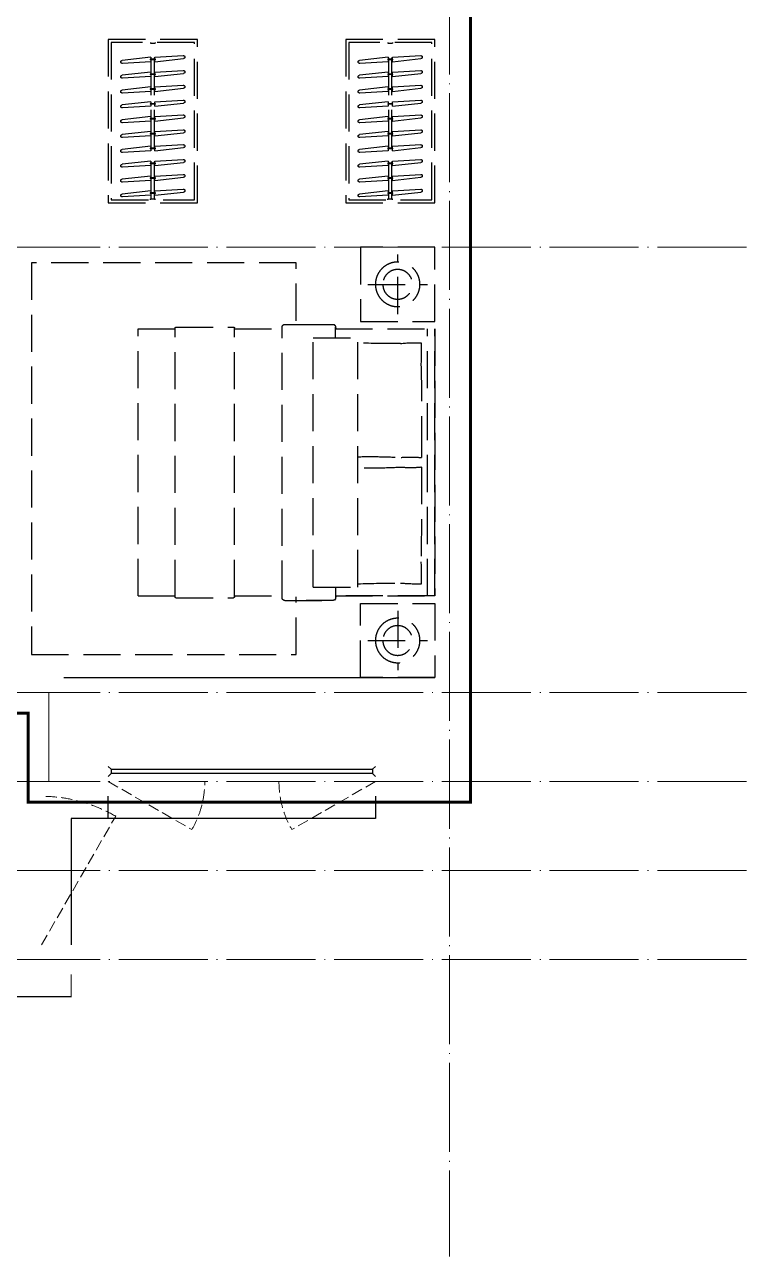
# Model space of a CAD drawing. Extents: x -518115 to 389031, y -231062 to 1628073.
# Drawn here: x 60453 to 65317, y -178635 to -170335 of the extents above; entities that cross this region are included whole.
import ezdxf

# ---------------------------------------------------------------- set-up
doc = ezdxf.new("R2010")
doc.units = 0
doc.header["$LTSCALE"] = 1000
doc.header["$MEASUREMENT"] = 0
for name, pattern in [('A户型$0$DASH', [0.35, 0.25, -0.1]), ('DASH', [0.35, 0.25, -0.1]), ('DOTE', [2.42, 2, -0.2, 0.02, -0.2])]:
    doc.linetypes.add(name, pattern=pattern)
for name, color, linetype in [('3-栏杆1', 135, 'Continuous'), ('3.5方案汇报，与郭总、侯月琴确定户型_t8$0$2020.03.04 -1安徽标准化洋房户型(UA）_t8_t8$0$看线', 154, 'Continuous'), ('5fur', 250, 'Continuous'), ('看线', 251, 'Continuous')]:
    doc.layers.add(name, color=color, linetype=linetype)
doc.layers.add('DOTE', color=19, linetype='DOTE', lineweight=9)
doc.layers.add('WINDOW', color=144, linetype='Continuous', lineweight=15)

# ---------------------------------------------------------------- blocks, each defined once
blk = doc.blocks.new('GDGDGDSDA')
at = {"layer": 'DOTE', "linetype": 'DOTE', "ltscale": 0.3}
for p, q in [((469334.8, 376108.3), (469334.8, 359558.3)), ((471334.8, 366358.3), (417334.8, 366358.3)), ((471334.8, 363358.3), (417334.8, 363358.3)), ((466634.8, 363358.3), (466634.8, 362758.3)), ((471334.8, 362758.3), (417334.8, 362758.3)), ((471334.8, 362158.3), (417334.8, 362158.3)), ((471334.8, 361558.3), (417334.8, 361558.3))]:
    blk.add_line(p, q, dxfattribs=at)
blk = doc.blocks.new('FGDGDGRDGRRD')
at = {"layer": '5fur', "linetype": 'A户型$0$DASH'}
for p, q in [((419434.8, 366358.3), (419934.8, 366358.3)), ((419434.8, 365858.3), (419434.8, 366358.3)), ((419684.8, 365908.3), (419684.8, 366308.3)), ((419934.8, 366358.3), (419934.8, 365858.3)), ((420368.9, 365863.3), (420368.9, 366253.6)), ((420368.9, 366253.6), (422152.9, 366253.6)), ((422152.9, 366253.6), (422152.9, 363613.5)), ((419884.8, 366108.3), (419484.8, 366108.3)), ((419934.8, 365858.3), (419434.8, 365858.3)), ((419434.8, 365808.3, 0), (419434.8, 364008.3)), ((419434.8, 364008.3), (419434.8, 365808.3, 0)), ((420103.7, 365808.3, 0), (419434.8, 365808.3)), ((419484.8, 364008.3, 0), (419484.8, 365808.3, 0)), ((420104.6, 365825.9, 0), (420102.2, 365808.3, 0)), ((420103.7, 365748.3, 0), (420103.7, 365820.3, 0)), ((420106.6, 365832, 0), (420104.6, 365825.9, 0)), ((420113.2, 365836.9, 0), (420106.6, 365832, 0)), ((420121.7, 365838.3, 0), (420113.2, 365836.9, 0)), ((420302.6, 365838.3, 0), (420121.7, 365838.3, 0)), ((420445.7, 365838.3, 0), (420121.7, 365838.3, 0)), ((420463.7, 363996.3, 0), (420463.7, 365820.3, 0)), ((420784.8, 365808.3, 0), (420463.7, 365808.3, 0)), ((420784.8, 364002.3, 0), (420784.8, 365814.3, 0)), ((421178.8, 365820.3, 0), (420790.8, 365820.3, 0)), ((421184.8, 364002.3, 0), (421184.8, 365814.3, 0)), ((421434.8, 365808.3, 0), (421184.8, 365808.3, 0)), ((421434.8, 364008.3, 0), (421434.8, 365808.3, 0)), ((419953.7, 364068.3, 0), (419953.7, 365748.3, 0)), ((420253.7, 365748.3, 0), (419953.7, 365748.3, 0)), ((420253.7, 364068.3, 0), (420253.7, 365748.3, 0)), ((420253.7, 364068.3, 0), (419953.7, 364068.3, 0)), ((420103.7, 364068.3, 0), (420103.7, 363996.3, 0)), ((419434.8, 364008.3), (420102.3, 364008.3, 0)), ((420103.7, 364008.3, 0), (419434.8, 364008.3)), ((419934.8, 363958.3), (419434.8, 363958.3)), ((419434.8, 363958.3), (419434.8, 363458.3)), ((419934.8, 363458.3), (419934.8, 363958.3)), ((420102.3, 364008.3, 0), (420103.7, 363989.4, 0)), ((420103.7, 363989.4, 0), (420111.3, 363980.7, 0)), ((420111.3, 363980.7, 0), (420121.7, 363978.3, 0)), ((420121.7, 363978.3, 0), (420302.6, 363978.3, 0)), ((420445.7, 363978.3, 0), (420121.7, 363978.3, 0)), ((420302.6, 363978.3, 0), (420302.6, 363978.3, 0)), ((420368.9, 363613.5), (420368.9, 364003.3)), ((420784.8, 364008.3, 0), (420463.7, 364008.3, 0)), ((421178.8, 363996.3, 0), (420790.8, 363996.3, 0)), ((421434.8, 364008.3, 0), (421184.8, 364008.3, 0)), ((419684.8, 363908.3), (419684.8, 363508.3)), ((419884.8, 363708.3), (419484.8, 363708.3)), ((422152.9, 363613.5), (420368.9, 363613.5)), ((419434.8, 363458.3), (419934.8, 363458.3))]:
    blk.add_line(p, q, dxfattribs=at)
for centre, radius in [((419684.8, 366108.3), 150), ((419684.8, 366108.3), 100), ((419684.8, 363708.3), 150), ((419684.8, 363708.3), 100)]:
    blk.add_circle(centre, radius, dxfattribs=at)
for centre, radius, start, end in [((420121.7, 365820.3, 0), 18, 90, 180), ((420445.7, 365820.3, 0), 18, 0, 90), ((420790.8, 365814.3, 0), 6, 90, 180), ((421178.8, 365814.3, 0), 6, 0, 90), ((421458.5, 365647.9, 0), 1932.2, 178.02978, 182.4617), ((419559, 364561.5, 0), 1153.3, 84.6984, 91.56817), ((419747, 371327.9, 0), 5618.6, 269.16935, 272.10874), ((426651.3, 365324.7, 0), 7127.4, 178.02553, 181.06782), ((457242, 365061.5, 0), 37717.1, 179.80183, 180.18357), ((442429.1, 364673.3, 0), 22905.3, 179.49277, 181.10137), ((419598.8, 365533.7, 0), 661.8, 263.58024, 275.42276), ((419598.8, 364283, 0), 661.8, 84.57724, 96.39291), ((419867.3, 361236.2, 0), 3711.3, 88.69421, 93.18221), ((419867.3, 368580.5, 0), 3711.3, 266.81779, 271.30579), ((421458.5, 364155.4, 0), 1932.2, 177.5383, 181.97022), ((419559, 365241.8, 0), 1153.3, 268.43183, 275.3016), ((419747, 358475.5, 0), 5618.6, 87.89126, 90.83065), ((420121.7, 363996.3, 0), 18, 180, 270), ((420445.7, 363996.3, 0), 18, 270, 0), ((420790.8, 364002.3, 0), 6, 180, 270), ((421178.8, 364002.3, 0), 6, 270, 0)]:
    blk.add_arc(centre, radius, start, end, dxfattribs=at)
at = {"linetype": 'A户型$0$DASH'}
for points in [[(420034.8, 366658.6), (419434.8, 366658.6), (419434.8, 367758.3), (420034.8, 367758.3)], [(421634.8, 366658.6), (421034.8, 366658.6), (421034.8, 367758.3), (421634.8, 367758.3)]]:
    blk.add_wipeout(points, dxfattribs=at).dxf.layer = '5fur'
at = {"layer": '5fur', "linetype": 'A户型$0$DASH'}
for p, q in [((419719.6, 367738.3), (419719.6, 367733.3)), ((419724.6, 366683.6), (419724.6, 367733.3)), ((419745.1, 366683.6), (419745.1, 367733.3)), ((419750.1, 367738.3), (419750.1, 367733.3)), ((421319.6, 367738.3), (421319.6, 367733.3)), ((421324.6, 366683.6), (421324.6, 367733.3)), ((421345.1, 366683.6), (421345.1, 367733.3)), ((421350.1, 367738.3), (421350.1, 367733.3)), ((419720.5, 367608.3), (419527.8, 367629.6)), ((419720.5, 367638.3), (419529.4, 367649.5)), ((419717.5, 367621.3), (419717.5, 367625.3)), ((419717.5, 367625.3), (419752.1, 367625.3)), ((419717.5, 367621.3), (419752.1, 367621.3)), ((419720.5, 367625.3), (419720.5, 367638.3)), ((419720.5, 367608.3), (419720.5, 367621.3)), ((419749.1, 367638.3), (419749.1, 367625.3)), ((419749.1, 367638.3), (419941.8, 367617)), ((419749.1, 367621.3), (419749.1, 367608.3)), ((419749.1, 367608.3), (419940.3, 367597.1)), ((419752.1, 367625.3), (419752.1, 367621.3)), ((421320.5, 367608.3), (421127.8, 367629.6)), ((421320.5, 367638.3), (421129.4, 367649.5)), ((421317.5, 367621.3), (421317.5, 367625.3)), ((421317.5, 367625.3), (421352.1, 367625.3)), ((421317.5, 367621.3), (421352.1, 367621.3)), ((421320.5, 367625.3), (421320.5, 367638.3)), ((421320.5, 367608.3), (421320.5, 367621.3)), ((421349.1, 367638.3), (421349.1, 367625.3)), ((421349.1, 367638.3), (421541.8, 367617)), ((421349.1, 367621.3), (421349.1, 367608.3)), ((421349.1, 367608.3), (421540.3, 367597.1)), ((421352.1, 367625.3), (421352.1, 367621.3)), ((419720.5, 367508.3), (419527.8, 367529.6)), ((419720.5, 367538.3), (419529.4, 367549.5)), ((419717.5, 367521.3), (419717.5, 367525.3)), ((419717.5, 367525.3), (419752.1, 367525.3)), ((419720.5, 367525.3), (419720.5, 367538.3)), ((419749.1, 367538.3), (419749.1, 367525.3)), ((419749.1, 367538.3), (419941.8, 367517)), ((419752.1, 367525.3), (419752.1, 367521.3)), ((421320.5, 367508.3), (421127.8, 367529.6)), ((421320.5, 367538.3), (421129.4, 367549.5)), ((421317.5, 367521.3), (421317.5, 367525.3)), ((421317.5, 367525.3), (421352.1, 367525.3)), ((421320.5, 367525.3), (421320.5, 367538.3)), ((421349.1, 367538.3), (421349.1, 367525.3)), ((421349.1, 367538.3), (421541.8, 367517)), ((421352.1, 367525.3), (421352.1, 367521.3)), ((419720.5, 367438.3), (419529.4, 367449.5)), ((419717.5, 367521.3), (419752.1, 367521.3)), ((419720.5, 367508.3), (419720.5, 367521.3)), ((419749.1, 367521.3), (419749.1, 367508.3)), ((419749.1, 367508.3), (419940.3, 367497.1)), ((421320.5, 367438.3), (421129.4, 367449.5)), ((421317.5, 367521.3), (421352.1, 367521.3)), ((421320.5, 367508.3), (421320.5, 367521.3)), ((421349.1, 367521.3), (421349.1, 367508.3)), ((421349.1, 367508.3), (421540.3, 367497.1)), ((419720.5, 367408.3), (419527.8, 367429.6)), ((419717.5, 367421.3), (419717.5, 367425.3)), ((419717.5, 367425.3), (419752.1, 367425.3)), ((419717.5, 367421.3), (419752.1, 367421.3)), ((419720.5, 367425.3), (419720.5, 367438.3)), ((419720.5, 367408.3), (419720.5, 367421.3)), ((419749.1, 367438.3), (419749.1, 367425.3)), ((419749.1, 367438.3), (419941.8, 367417)), ((419749.1, 367421.3), (419749.1, 367408.3)), ((419749.1, 367408.3), (419940.3, 367397.1)), ((419752.1, 367425.3), (419752.1, 367421.3)), ((421320.5, 367408.3), (421127.8, 367429.6)), ((421317.5, 367421.3), (421317.5, 367425.3)), ((421317.5, 367425.3), (421352.1, 367425.3)), ((421317.5, 367421.3), (421352.1, 367421.3)), ((421320.5, 367425.3), (421320.5, 367438.3)), ((421320.5, 367408.3), (421320.5, 367421.3)), ((421349.1, 367438.3), (421349.1, 367425.3)), ((421349.1, 367438.3), (421541.8, 367417)), ((421349.1, 367421.3), (421349.1, 367408.3)), ((421349.1, 367408.3), (421540.3, 367397.1)), ((421352.1, 367425.3), (421352.1, 367421.3)), ((419720.5, 367308.3), (419527.8, 367329.6)), ((419720.5, 367338.3), (419529.4, 367349.5)), ((419717.5, 367321.3), (419717.5, 367325.3)), ((419717.5, 367325.3), (419752.1, 367325.3)), ((419717.5, 367321.3), (419752.1, 367321.3)), ((419720.5, 367325.3), (419720.5, 367338.3)), ((419720.5, 367308.3), (419720.5, 367321.3)), ((419749.1, 367338.3), (419749.1, 367325.3)), ((419749.1, 367338.3), (419941.8, 367317)), ((419749.1, 367321.3), (419749.1, 367308.3)), ((419749.1, 367308.3), (419940.3, 367297.1)), ((419752.1, 367325.3), (419752.1, 367321.3)), ((421320.5, 367308.3), (421127.8, 367329.6)), ((421320.5, 367338.3), (421129.4, 367349.5)), ((421317.5, 367321.3), (421317.5, 367325.3)), ((421317.5, 367325.3), (421352.1, 367325.3)), ((421317.5, 367321.3), (421352.1, 367321.3)), ((421320.5, 367325.3), (421320.5, 367338.3)), ((421320.5, 367308.3), (421320.5, 367321.3)), ((421349.1, 367338.3), (421349.1, 367325.3)), ((421349.1, 367338.3), (421541.8, 367317)), ((421349.1, 367321.3), (421349.1, 367308.3)), ((421349.1, 367308.3), (421540.3, 367297.1)), ((421352.1, 367325.3), (421352.1, 367321.3)), ((419720.5, 367208.3), (419527.8, 367229.6)), ((419720.5, 367238.3), (419529.4, 367249.5)), ((419717.5, 367221.3), (419717.5, 367225.3)), ((419717.5, 367225.3), (419752.1, 367225.3)), ((419717.5, 367221.3), (419752.1, 367221.3)), ((419720.5, 367225.3), (419720.5, 367238.3)), ((419720.5, 367208.3), (419720.5, 367221.3)), ((419749.1, 367238.3), (419749.1, 367225.3)), ((419749.1, 367238.3), (419941.8, 367217)), ((419749.1, 367221.3), (419749.1, 367208.3)), ((419749.1, 367208.3), (419940.3, 367197.1)), ((419752.1, 367225.3), (419752.1, 367221.3)), ((421320.5, 367208.3), (421127.8, 367229.6)), ((421320.5, 367238.3), (421129.4, 367249.5)), ((421317.5, 367221.3), (421317.5, 367225.3)), ((421317.5, 367225.3), (421352.1, 367225.3)), ((421317.5, 367221.3), (421352.1, 367221.3)), ((421320.5, 367225.3), (421320.5, 367238.3)), ((421320.5, 367208.3), (421320.5, 367221.3)), ((421349.1, 367238.3), (421349.1, 367225.3)), ((421349.1, 367238.3), (421541.8, 367217)), ((421349.1, 367221.3), (421349.1, 367208.3)), ((421349.1, 367208.3), (421540.3, 367197.1)), ((421352.1, 367225.3), (421352.1, 367221.3)), ((419720.5, 367108.3), (419527.8, 367129.6)), ((419720.5, 367138.3), (419529.4, 367149.5)), ((419717.5, 367121.3), (419717.5, 367125.3)), ((419717.5, 367125.3), (419752.1, 367125.3)), ((419717.5, 367121.3), (419752.1, 367121.3)), ((419720.5, 367125.3), (419720.5, 367138.3)), ((419720.5, 367108.3), (419720.5, 367121.3)), ((419749.1, 367138.3), (419749.1, 367125.3)), ((419749.1, 367138.3), (419941.8, 367117)), ((419749.1, 367121.3), (419749.1, 367108.3)), ((419752.1, 367125.3), (419752.1, 367121.3)), ((421320.5, 367108.3), (421127.8, 367129.6)), ((421320.5, 367138.3), (421129.4, 367149.5)), ((421317.5, 367121.3), (421317.5, 367125.3)), ((421317.5, 367125.3), (421352.1, 367125.3)), ((421317.5, 367121.3), (421352.1, 367121.3)), ((421320.5, 367125.3), (421320.5, 367138.3)), ((421320.5, 367108.3), (421320.5, 367121.3)), ((421349.1, 367138.3), (421349.1, 367125.3)), ((421349.1, 367138.3), (421541.8, 367117)), ((421349.1, 367121.3), (421349.1, 367108.3)), ((421352.1, 367125.3), (421352.1, 367121.3)), ((419720.5, 367008.3), (419527.8, 367029.6)), ((419720.5, 367038.3), (419529.4, 367049.5)), ((419720.5, 367025.3), (419720.5, 367038.3)), ((419749.1, 367108.3), (419940.3, 367097.1)), ((419749.1, 367038.3), (419749.1, 367025.3)), ((419749.1, 367038.3), (419941.8, 367017)), ((421320.5, 367008.3), (421127.8, 367029.6)), ((421320.5, 367038.3), (421129.4, 367049.5)), ((421320.5, 367025.3), (421320.5, 367038.3)), ((421349.1, 367108.3), (421540.3, 367097.1)), ((421349.1, 367038.3), (421349.1, 367025.3)), ((421349.1, 367038.3), (421541.8, 367017)), ((419720.5, 366938.3), (419529.4, 366949.5)), ((419717.5, 367021.3), (419717.5, 367025.3)), ((419717.5, 367025.3), (419752.1, 367025.3)), ((419717.5, 367021.3), (419752.1, 367021.3)), ((419720.5, 367008.3), (419720.5, 367021.3)), ((419749.1, 367021.3), (419749.1, 367008.3)), ((419749.1, 367008.3), (419940.3, 366997.1)), ((419752.1, 367025.3), (419752.1, 367021.3)), ((421320.5, 366938.3), (421129.4, 366949.5)), ((421317.5, 367021.3), (421317.5, 367025.3)), ((421317.5, 367025.3), (421352.1, 367025.3)), ((421317.5, 367021.3), (421352.1, 367021.3)), ((421320.5, 367008.3), (421320.5, 367021.3)), ((421349.1, 367021.3), (421349.1, 367008.3)), ((421349.1, 367008.3), (421540.3, 366997.1)), ((421352.1, 367025.3), (421352.1, 367021.3)), ((419720.5, 366908.3), (419527.8, 366929.6)), ((419717.5, 366921.3), (419717.5, 366925.3)), ((419717.5, 366925.3), (419752.1, 366925.3)), ((419717.5, 366921.3), (419752.1, 366921.3)), ((419720.5, 366925.3), (419720.5, 366938.3)), ((419720.5, 366908.3), (419720.5, 366921.3)), ((419749.1, 366938.3), (419749.1, 366925.3)), ((419749.1, 366938.3), (419941.8, 366917)), ((419749.1, 366921.3), (419749.1, 366908.3)), ((419749.1, 366908.3), (419940.3, 366897.1)), ((419752.1, 366925.3), (419752.1, 366921.3)), ((421320.5, 366908.3), (421127.8, 366929.6)), ((421317.5, 366921.3), (421317.5, 366925.3)), ((421317.5, 366925.3), (421352.1, 366925.3)), ((421317.5, 366921.3), (421352.1, 366921.3)), ((421320.5, 366925.3), (421320.5, 366938.3)), ((421320.5, 366908.3), (421320.5, 366921.3)), ((421349.1, 366938.3), (421349.1, 366925.3)), ((421349.1, 366938.3), (421541.8, 366917)), ((421349.1, 366921.3), (421349.1, 366908.3)), ((421349.1, 366908.3), (421540.3, 366897.1)), ((421352.1, 366925.3), (421352.1, 366921.3)), ((419720.5, 366808.3), (419527.8, 366829.6)), ((419720.5, 366838.3), (419529.4, 366849.5)), ((419717.5, 366821.3), (419717.5, 366825.3)), ((419717.5, 366825.3), (419752.1, 366825.3)), ((419717.5, 366821.3), (419752.1, 366821.3)), ((419720.5, 366825.3), (419720.5, 366838.3)), ((419720.5, 366808.3), (419720.5, 366821.3)), ((419749.1, 366838.3), (419749.1, 366825.3)), ((419749.1, 366838.3), (419941.8, 366817)), ((419749.1, 366821.3), (419749.1, 366808.3)), ((419749.1, 366808.3), (419940.3, 366797.1)), ((419752.1, 366825.3), (419752.1, 366821.3)), ((421320.5, 366808.3), (421127.8, 366829.6)), ((421320.5, 366838.3), (421129.4, 366849.5)), ((421317.5, 366821.3), (421317.5, 366825.3)), ((421317.5, 366825.3), (421352.1, 366825.3)), ((421317.5, 366821.3), (421352.1, 366821.3)), ((421320.5, 366825.3), (421320.5, 366838.3)), ((421320.5, 366808.3), (421320.5, 366821.3)), ((421349.1, 366838.3), (421349.1, 366825.3)), ((421349.1, 366838.3), (421541.8, 366817)), ((421349.1, 366821.3), (421349.1, 366808.3)), ((421349.1, 366808.3), (421540.3, 366797.1)), ((421352.1, 366825.3), (421352.1, 366821.3)), ((419720.5, 366708.3), (419527.8, 366729.6)), ((419720.5, 366738.3), (419529.4, 366749.5)), ((419717.5, 366721.3), (419717.5, 366725.3)), ((419717.5, 366725.3), (419752.1, 366725.3)), ((419717.5, 366721.3), (419752.1, 366721.3)), ((419720.5, 366725.3), (419720.5, 366738.3)), ((419720.5, 366708.3), (419720.5, 366721.3)), ((419749.1, 366738.3), (419749.1, 366725.3)), ((419749.1, 366738.3), (419941.8, 366717)), ((419749.1, 366721.3), (419749.1, 366708.3)), ((419749.1, 366708.3), (419940.3, 366697.1)), ((419752.1, 366725.3), (419752.1, 366721.3)), ((421320.5, 366708.3), (421127.8, 366729.6)), ((421320.5, 366738.3), (421129.4, 366749.5)), ((421317.5, 366721.3), (421317.5, 366725.3)), ((421317.5, 366725.3), (421352.1, 366725.3)), ((421317.5, 366721.3), (421352.1, 366721.3)), ((421320.5, 366725.3), (421320.5, 366738.3)), ((421320.5, 366708.3), (421320.5, 366721.3)), ((421349.1, 366738.3), (421349.1, 366725.3)), ((421349.1, 366738.3), (421541.8, 366717)), ((421349.1, 366721.3), (421349.1, 366708.3)), ((421349.1, 366708.3), (421540.3, 366697.1)), ((421352.1, 366725.3), (421352.1, 366721.3)), ((419719.6, 366678.6), (419719.6, 366683.6)), ((419750.1, 366678.6), (419750.1, 366683.6)), ((421319.6, 366678.6), (421319.6, 366683.6)), ((421350.1, 366678.6), (421350.1, 366683.6))]:
    blk.add_line(p, q, dxfattribs=at)
for points in [[(419434.8, 366658.6), (419434.8, 367758.3), (420034.8, 367758.3), (420034.8, 366658.6)], [(419454.8, 366678.6), (419454.8, 367738.3), (420014.8, 367738.3), (420014.8, 366678.6)], [(421034.8, 366658.6), (421034.8, 367758.3), (421634.8, 367758.3), (421634.8, 366658.6)], [(421054.8, 366678.6), (421054.8, 367738.3), (421614.8, 367738.3), (421614.8, 366678.6)]]:
    blk.add_lwpolyline(points, close=True, dxfattribs=at)
for points in [[(419750.1, 367733.3), (419719.6, 367733.3)], [(421350.1, 367733.3), (421319.6, 367733.3)], [(419750.1, 366683.6), (419719.6, 366683.6)], [(421350.1, 366683.6), (421319.6, 366683.6)]]:
    blk.add_lwpolyline(points, dxfattribs=at)
for centre, start, end in [((419528.8, 367639.5), 86.96059, 264.28941), ((419940.8, 367607), 266.96059, 84.28941), ((421128.8, 367639.5), 86.96059, 264.28941), ((421540.8, 367607), 266.96059, 84.28941), ((419528.8, 367539.5), 86.96059, 264.28941), ((421128.8, 367539.5), 86.96059, 264.28941), ((419528.8, 367439.5), 86.96059, 264.28941), ((419940.8, 367507), 266.96059, 84.28941), ((421128.8, 367439.5), 86.96059, 264.28941), ((421540.8, 367507), 266.96059, 84.28941), ((419940.8, 367407), 266.96059, 84.28941), ((421540.8, 367407), 266.96059, 84.28941), ((419528.8, 367339.5), 86.96059, 264.28941), ((419940.8, 367307), 266.96059, 84.28941), ((421128.8, 367339.5), 86.96059, 264.28941), ((421540.8, 367307), 266.96059, 84.28941), ((419528.8, 367239.5), 86.96059, 264.28941), ((419940.8, 367207), 266.96059, 84.28941), ((421128.8, 367239.5), 86.96059, 264.28941), ((421540.8, 367207), 266.96059, 84.28941), ((419528.8, 367139.5), 86.96059, 264.28941), ((419940.8, 367107), 266.96059, 84.28941), ((421128.8, 367139.5), 86.96059, 264.28941), ((421540.8, 367107), 266.96059, 84.28941), ((419528.8, 367039.5), 86.96059, 264.28941), ((421128.8, 367039.5), 86.96059, 264.28941), ((419528.8, 366939.5), 86.96059, 264.28941), ((419940.8, 367007), 266.96059, 84.28941), ((421128.8, 366939.5), 86.96059, 264.28941), ((421540.8, 367007), 266.96059, 84.28941), ((419940.8, 366907), 266.96059, 84.28941), ((421540.8, 366907), 266.96059, 84.28941), ((419528.8, 366839.5), 86.96059, 264.28941), ((419940.8, 366807), 266.96059, 84.28941), ((421128.8, 366839.5), 86.96059, 264.28941), ((421540.8, 366807), 266.96059, 84.28941), ((419528.8, 366739.5), 86.96059, 264.28941), ((419940.8, 366707), 266.96059, 84.28941), ((421128.8, 366739.5), 86.96059, 264.28941), ((421540.8, 366707), 266.96059, 84.28941)]:
    blk.add_arc(centre, 10, start, end, dxfattribs=at)

msp = doc.modelspace()

# ---------------------------------------------------------------- linework, layer by layer
at = {"color": 30, "const_width": 8}
msp.add_lwpolyline([(60766.6, -176734.8), (60766.6, -176884.8), (59616.6, -176884.8), (59616.6, -176734.8)], dxfattribs=at)
at = {"layer": '3-栏杆1', "color": 5}
for p, q in [((61036.8, -175352.6), (61016.6, -175334.8)), ((61016.6, -175334.8), (61036.8, -175352.6)), ((61036.8, -175352.7), (62796.3, -175352.6)), ((61036.8, -175352.6), (61036.8, -175381.9)), ((62796.3, -175352.6), (62816.6, -175334.8)), ((62816.6, -175334.8), (62796.3, -175352.6)), ((62796.3, -175352.6), (62796.3, -175381.9)), ((61036.8, -175381.9), (61016.6, -175401.7)), ((61016.6, -175401.7), (61036.8, -175381.9)), ((62796.3, -175381.9), (61036.8, -175381.9)), ((62816.6, -175401.7), (62796.3, -175381.9))]:
    msp.add_line(p, q, dxfattribs=at)
at = {"layer": 'WINDOW', "color": 250, "linetype": 'DASH', "ltscale": 0.3}
for points in [[(61016.6, -175434.8), (61579.7, -175759.4, 0.131485), (61666.6, -175434.8)], [(62816.6, -175434.8), (62253.4, -175759.4, -0.131485), (62166.6, -175434.8)], [(60566.6, -176534.8), (61066.6, -175668.8, 0.131652), (60566.6, -175534.8)]]:
    msp.add_lwpolyline(points, format="xyb", dxfattribs=at)
at = {"layer": '看线', "color": 202, "ltscale": 0.5}
for points in [[(62816.6, -175534.8), (62816.6, -175684.8), (60766.6, -175684.8), (60766.6, -176534.8)], [(62816.6, -175534.8), (62816.6, -175684.8), (61016.6, -175684.8), (61016.6, -175534.8)]]:
    msp.add_lwpolyline(points, dxfattribs=at)

# ---------------------------------------------------------------- block references
msp.add_blockref('GDGDGDSDA', (-406018.2, -538193.1))

# ---------------------------------------------------------------- next in the draw order: block references
at = {"xscale": -1}
msp.add_blockref('FGDGDGRDGRRD', (482651.4, -538193.1), dxfattribs=at)

# ---------------------------------------------------------------- next in the draw order: linework, layer by layer
at = {"color": 5, "linetype": 'DASH', "ltscale": 0.8, "const_width": 20}
msp.add_lwpolyline([(48225.6, -176774.8), (53406.6, -176774.8), (53406.6, -176174.8), (54156.6, -176174.8), (54156.6, -174974.8), (60476.6, -174974.8), (60476.6, -175574.8), (63456.6, -175574.8), (63456.6, -167394.8), (55256.6, -167394.8), (55256.6, -165594.8), (53156.6, -165594.8), (53156.6, -163944.8), (48476.6, -163944.8), (48476.6, -165594.8), (46376.6, -165594.8)], dxfattribs=at)
at = {"layer": '3.5方案汇报，与郭总、侯月琴确定户型_t8$0$2020.03.04 -1安徽标准化洋房户型(UA）_t8_t8$0$看线', "ltscale": 10}
msp.add_line((60716.6, -174734.8), (63216.6, -174734.8), dxfattribs=at)

doc.saveas('drawing.dxf')
